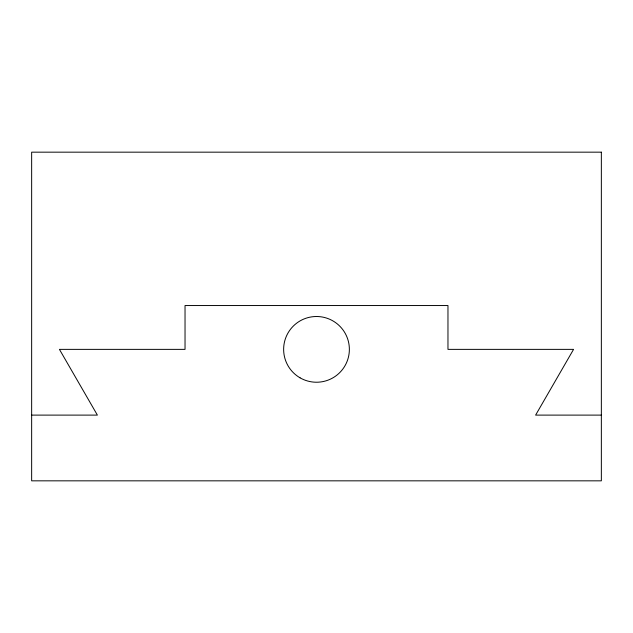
<?xml version="1.0" encoding="UTF-8"?>
<svg xmlns="http://www.w3.org/2000/svg" width="633" height="633" viewBox="0 0 633 633"><rect width="100%" height="100%" fill="white"/><g stroke="black" fill="none" stroke-linecap="round" stroke-linejoin="round"><path stroke-width="0.95" d="M31.65 415.106L97.387 415.106L59.431 349.369L185.034 349.369L185.034 305.541L447.966 305.541L447.966 349.369L573.569 349.369L535.613 415.106L601.35 415.106M601.35 152.165L31.65 152.165L31.65 480.835L601.35 480.835L601.35 152.165M300.066 377.83A32.869 32.869 0 0 0 349.369 349.369A32.869 32.869 0 0 0 300.066 320.907A32.869 32.869 0 0 0 300.066 377.83"/></g></svg>
